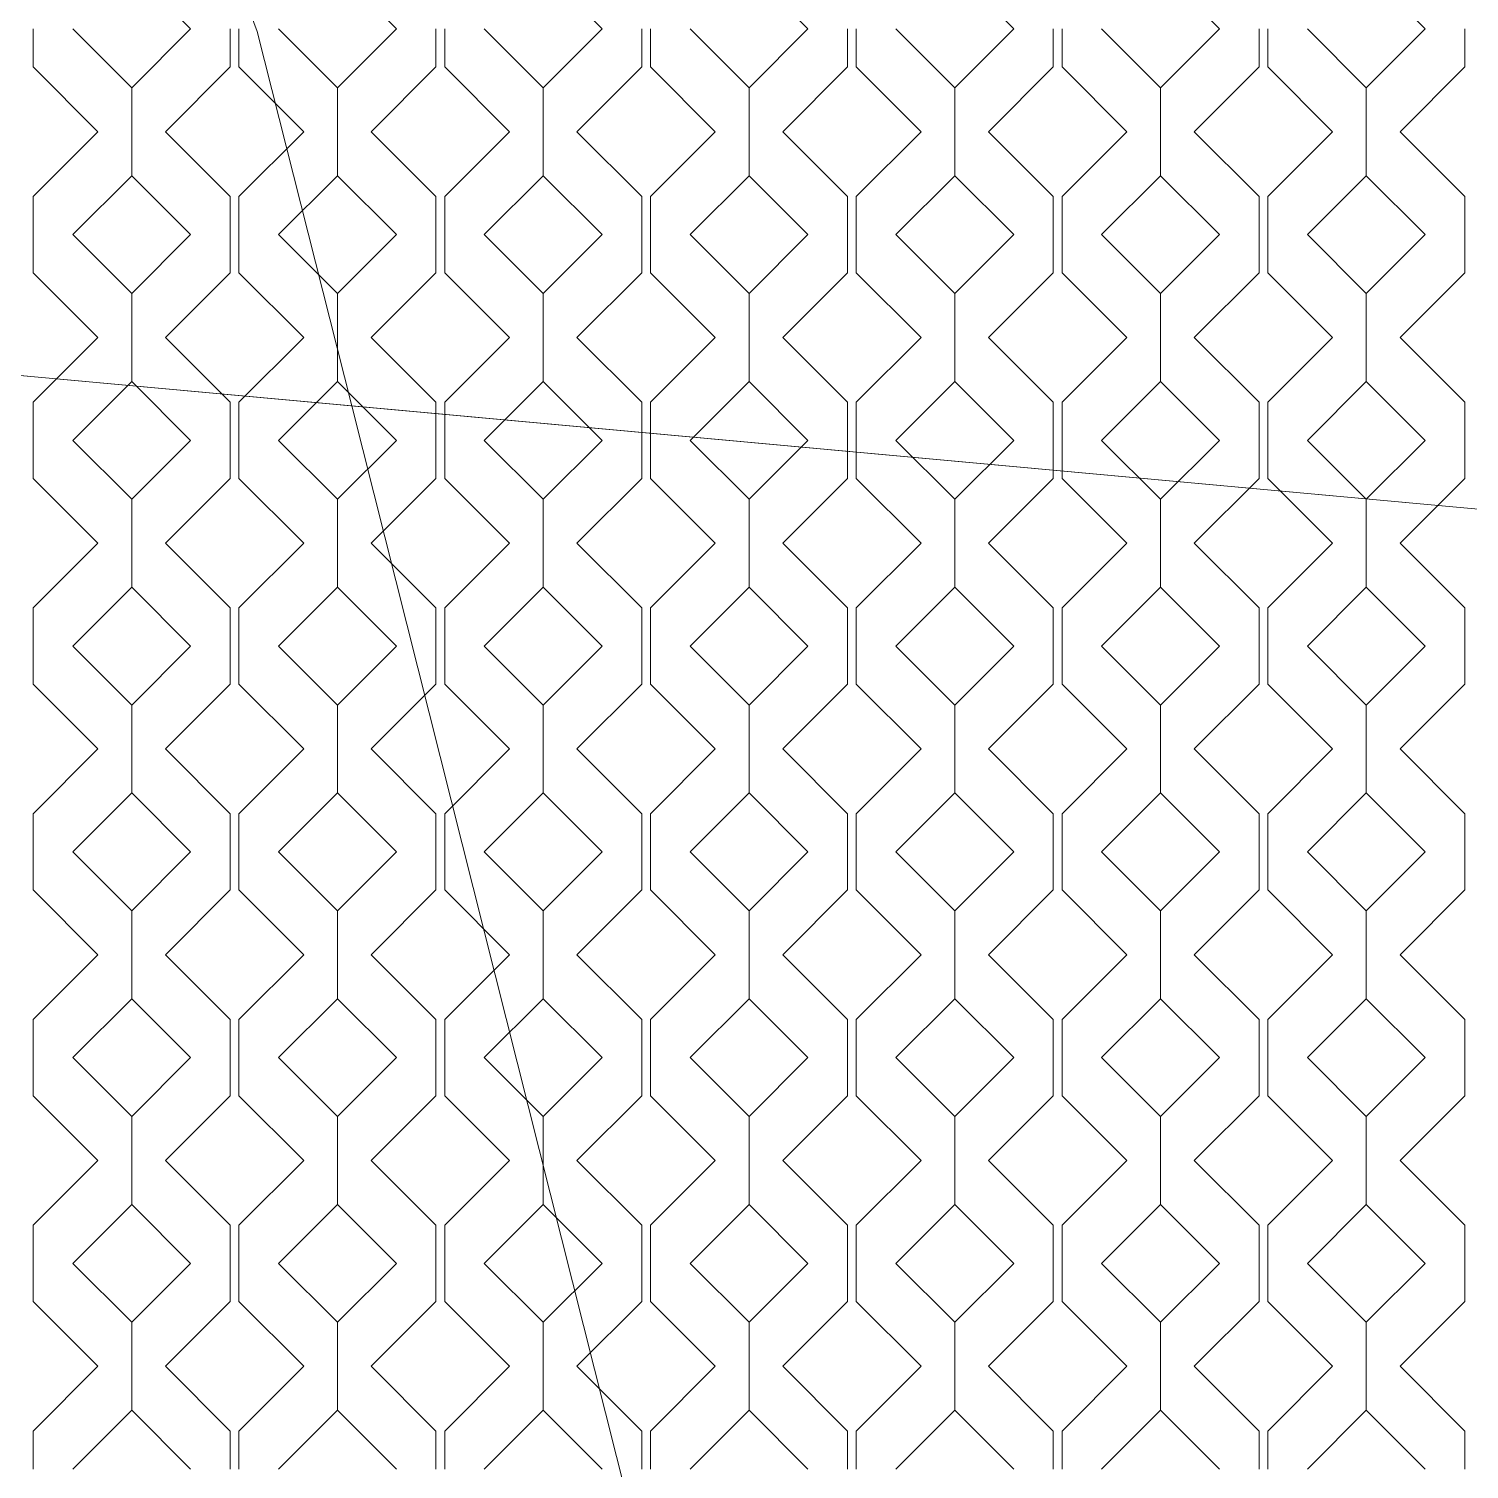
# Model space of a CAD drawing. Header units: millimetres. Extents: x -20794 to 71174, y -103753 to 30644.
# Drawn here: x 16500 to 18833, y 15667 to 18000 of the extents above; entities that cross this region are included whole.
import ezdxf

# ---------------------------------------------------------------- set-up
doc = ezdxf.new("R2010")
doc.units = ezdxf.units.MM
doc.header["$MEASUREMENT"] = 0
doc.layers.add('2D - Общий_Ном._пера__1', color=7, linetype='Continuous', lineweight=13)
doc.layers.add('Местность - Рельеф_Ном._пера__1', color=7, linetype='Continuous', lineweight=13)
doc.layers.add('Местность - Рельеф', color=7, linetype='Continuous')
doc.layers.add('Местность - Рельеф_Ном._пера__102', color=7, linetype='Continuous', lineweight=5, true_color=0xcccccc)

# ---------------------------------------------------------------- blocks, each defined once
blk = doc.blocks.new('*X1')
at = {"layer": 'Местность - Рельеф_Ном._пера__102', "color": 254, "linetype": 'Continuous', "lineweight": 5, "true_color": 0xcccccc}
for p, q in [((16666.650165, 18095.4116), (16762.0798, 17999.982)), ((16999.983165, 18095.4116), (17095.4128, 17999.982)), ((17333.316165, 18095.4116), (17428.7458, 17999.982)), ((17666.649165, 18095.4116), (17762.0788, 17999.982)), ((17999.982165, 18095.4116), (18095.4118, 17999.982)), ((18333.315165, 18095.4116), (18428.7448, 17999.982)), ((18666.648165, 18095.4116), (18762.0778, 17999.982)), ((16507.081, 17999.982), (16507.081, 17938.238)), ((16666.65, 17904.553), (16571.221, 17999.982)), ((16762.0796, 17999.982), (16666.65, 17904.553)), ((16826.219, 17999.982), (16826.219, 17938.238)), ((16840.414, 17999.982), (16840.414, 17938.238)), ((16999.983, 17904.553), (16904.554, 17999.982)), ((17095.4126, 17999.982), (16999.983, 17904.553)), ((17159.552, 17999.982), (17159.552, 17938.238)), ((17173.747, 17999.982), (17173.747, 17938.238)), ((17333.316, 17904.553), (17237.887, 17999.982)), ((17428.7456, 17999.982), (17333.316, 17904.553)), ((17492.885, 17999.982), (17492.885, 17938.238)), ((17507.08, 17999.982), (17507.08, 17938.238)), ((17666.649, 17904.553), (17571.22, 17999.982)), ((17762.0786, 17999.982), (17666.649, 17904.553)), ((17826.218, 17999.982), (17826.218, 17938.238)), ((17840.413, 17999.982), (17840.413, 17938.238)), ((17999.982, 17904.553), (17904.553, 17999.982)), ((18095.4116, 17999.982), (17999.982, 17904.553)), ((18159.551, 17999.982), (18159.551, 17938.238)), ((18173.746, 17999.982), (18173.746, 17938.238)), ((18333.315, 17904.553), (18237.886, 17999.982)), ((18428.7446, 17999.982), (18333.315, 17904.553)), ((18492.884, 17999.982), (18492.884, 17938.238)), ((18507.079, 17999.982), (18507.079, 17938.238)), ((18666.648, 17904.553), (18571.219, 17999.982)), ((18762.0776, 17999.982), (18666.648, 17904.553)), ((18826.217, 17999.982), (18826.217, 17938.238)), ((16612.003, 17833.316), (16507.081, 17938.238)), ((16826.219, 17938.238), (16721.2969, 17833.316)), ((16945.336, 17833.316), (16840.414, 17938.238)), ((17159.552, 17938.238), (17054.6299, 17833.316)), ((17278.669, 17833.316), (17173.747, 17938.238)), ((17492.885, 17938.238), (17387.9629, 17833.316)), ((17612.002, 17833.316), (17507.08, 17938.238)), ((17826.218, 17938.238), (17721.2959, 17833.316)), ((17945.335, 17833.316), (17840.413, 17938.238)), ((18159.551, 17938.238), (18054.6289, 17833.316)), ((18278.668, 17833.316), (18173.746, 17938.238)), ((18492.884, 17938.238), (18387.9619, 17833.316)), ((18612.001, 17833.316), (18507.079, 17938.238)), ((18826.217, 17938.238), (18721.2949, 17833.316)), ((16666.65, 17762.0786), (16666.65, 17904.553)), ((16666.650165, 17904.553), (16666.650165, 17762.0786)), ((16999.983, 17762.0786), (16999.983, 17904.553)), ((16999.983165, 17904.553), (16999.983165, 17762.0786)), ((17333.316, 17762.0786), (17333.316, 17904.553)), ((17333.316165, 17904.553), (17333.316165, 17762.0786)), ((17666.649, 17762.0786), (17666.649, 17904.553)), ((17666.649165, 17904.553), (17666.649165, 17762.0786)), ((17999.982, 17762.0786), (17999.982, 17904.553)), ((17999.982165, 17904.553), (17999.982165, 17762.0786)), ((18333.315, 17762.0786), (18333.315, 17904.553)), ((18333.315165, 17904.553), (18333.315165, 17762.0786)), ((18666.648, 17762.0786), (18666.648, 17904.553)), ((18666.648165, 17904.553), (18666.648165, 17762.0786)), ((16507.081, 17728.3935), (16612.003, 17833.316)), ((16721.2969, 17833.316), (16826.219, 17728.3935)), ((16840.414, 17728.3935), (16945.336, 17833.316)), ((17054.6299, 17833.316), (17159.552, 17728.3935)), ((17173.747, 17728.3935), (17278.669, 17833.316)), ((17387.9629, 17833.316), (17492.885, 17728.3935)), ((17507.08, 17728.3935), (17612.002, 17833.316)), ((17721.2959, 17833.316), (17826.218, 17728.3935)), ((17840.413, 17728.3935), (17945.335, 17833.316)), ((18054.6289, 17833.316), (18159.551, 17728.3935)), ((18173.746, 17728.3935), (18278.668, 17833.316)), ((18387.9619, 17833.316), (18492.884, 17728.3935)), ((18507.079, 17728.3935), (18612.001, 17833.316)), ((18721.2949, 17833.316), (18826.217, 17728.3935)), ((16571.221, 17666.649165), (16666.65, 17762.0788)), ((16666.650165, 17762.0786), (16762.0798, 17666.649)), ((16904.554, 17666.649165), (16999.983, 17762.0788)), ((16999.983165, 17762.0786), (17095.4128, 17666.649)), ((17237.887, 17666.649165), (17333.316, 17762.0788)), ((17333.316165, 17762.0786), (17428.7458, 17666.649)), ((17571.22, 17666.649165), (17666.649, 17762.0788)), ((17666.649165, 17762.0786), (17762.0788, 17666.649)), ((17904.553, 17666.649165), (17999.982, 17762.0788)), ((17999.982165, 17762.0786), (18095.4118, 17666.649)), ((18237.886, 17666.649165), (18333.315, 17762.0788)), ((18333.315165, 17762.0786), (18428.7448, 17666.649)), ((18571.219, 17666.649165), (18666.648, 17762.0788)), ((18666.648165, 17762.0786), (18762.0778, 17666.649)), ((16507.081, 17728.3935), (16507.081, 17666.649)), ((16826.219, 17728.3935), (16826.219, 17666.649)), ((16840.414, 17728.3935), (16840.414, 17666.649)), ((17159.552, 17728.3935), (17159.552, 17666.649)), ((17173.747, 17728.3935), (17173.747, 17666.649)), ((17492.885, 17728.3935), (17492.885, 17666.649)), ((17507.08, 17728.3935), (17507.08, 17666.649)), ((17826.218, 17728.3935), (17826.218, 17666.649)), ((17840.413, 17728.3935), (17840.413, 17666.649)), ((18159.551, 17728.3935), (18159.551, 17666.649)), ((18173.746, 17728.3935), (18173.746, 17666.649)), ((18492.884, 17728.3935), (18492.884, 17666.649)), ((18507.079, 17728.3935), (18507.079, 17666.649)), ((18826.217, 17728.3935), (18826.217, 17666.649)), ((16507.081, 17666.649), (16507.081, 17604.905)), ((16666.65, 17571.22), (16571.221, 17666.649)), ((16762.0796, 17666.649), (16666.65, 17571.22)), ((16826.219, 17666.649), (16826.219, 17604.905)), ((16840.414, 17666.649), (16840.414, 17604.905)), ((16999.983, 17571.22), (16904.554, 17666.649)), ((17095.4126, 17666.649), (16999.983, 17571.22)), ((17159.552, 17666.649), (17159.552, 17604.905)), ((17173.747, 17666.649), (17173.747, 17604.905)), ((17333.316, 17571.22), (17237.887, 17666.649)), ((17428.7456, 17666.649), (17333.316, 17571.22)), ((17492.885, 17666.649), (17492.885, 17604.905)), ((17507.08, 17666.649), (17507.08, 17604.905)), ((17666.649, 17571.22), (17571.22, 17666.649)), ((17762.0786, 17666.649), (17666.649, 17571.22)), ((17826.218, 17666.649), (17826.218, 17604.905)), ((17840.413, 17666.649), (17840.413, 17604.905)), ((17999.982, 17571.22), (17904.553, 17666.649)), ((18095.4116, 17666.649), (17999.982, 17571.22)), ((18159.551, 17666.649), (18159.551, 17604.905)), ((18173.746, 17666.649), (18173.746, 17604.905)), ((18333.315, 17571.22), (18237.886, 17666.649)), ((18428.7446, 17666.649), (18333.315, 17571.22)), ((18492.884, 17666.649), (18492.884, 17604.905)), ((18507.079, 17666.649), (18507.079, 17604.905)), ((18666.648, 17571.22), (18571.219, 17666.649)), ((18762.0776, 17666.649), (18666.648, 17571.22)), ((18826.217, 17666.649), (18826.217, 17604.905)), ((16612.003, 17499.983), (16507.081, 17604.905)), ((16826.219, 17604.905), (16721.2969, 17499.983)), ((16945.336, 17499.983), (16840.414, 17604.905)), ((17159.552, 17604.905), (17054.6299, 17499.983)), ((17278.669, 17499.983), (17173.747, 17604.905)), ((17492.885, 17604.905), (17387.9629, 17499.983)), ((17612.002, 17499.983), (17507.08, 17604.905)), ((17826.218, 17604.905), (17721.2959, 17499.983)), ((17945.335, 17499.983), (17840.413, 17604.905)), ((18159.551, 17604.905), (18054.6289, 17499.983)), ((18278.668, 17499.983), (18173.746, 17604.905)), ((18492.884, 17604.905), (18387.9619, 17499.983)), ((18612.001, 17499.983), (18507.079, 17604.905)), ((18826.217, 17604.905), (18721.2949, 17499.983)), ((16666.65, 17428.7456), (16666.65, 17571.22)), ((16666.650165, 17571.22), (16666.650165, 17428.7456)), ((16999.983, 17428.7456), (16999.983, 17571.22)), ((16999.983165, 17571.22), (16999.983165, 17428.7456)), ((17333.316, 17428.7456), (17333.316, 17571.22)), ((17333.316165, 17571.22), (17333.316165, 17428.7456)), ((17666.649, 17428.7456), (17666.649, 17571.22)), ((17666.649165, 17571.22), (17666.649165, 17428.7456)), ((17999.982, 17428.7456), (17999.982, 17571.22)), ((17999.982165, 17571.22), (17999.982165, 17428.7456)), ((18333.315, 17428.7456), (18333.315, 17571.22)), ((18333.315165, 17571.22), (18333.315165, 17428.7456)), ((18666.648, 17428.7456), (18666.648, 17571.22)), ((18666.648165, 17571.22), (18666.648165, 17428.7456)), ((16507.081, 17395.0605), (16612.003, 17499.983)), ((16721.2969, 17499.983), (16826.219, 17395.0605)), ((16840.414, 17395.0605), (16945.336, 17499.983)), ((17054.6299, 17499.983), (17159.552, 17395.0605)), ((17173.747, 17395.0605), (17278.669, 17499.983)), ((17387.9629, 17499.983), (17492.885, 17395.0605)), ((17507.08, 17395.0605), (17612.002, 17499.983)), ((17721.2959, 17499.983), (17826.218, 17395.0605)), ((17840.413, 17395.0605), (17945.335, 17499.983)), ((18054.6289, 17499.983), (18159.551, 17395.0605)), ((18173.746, 17395.0605), (18278.668, 17499.983)), ((18387.9619, 17499.983), (18492.884, 17395.0605)), ((18507.079, 17395.0605), (18612.001, 17499.983)), ((18721.2949, 17499.983), (18826.217, 17395.0605)), ((16571.221, 17333.316165), (16666.65, 17428.7458)), ((16666.650165, 17428.7456), (16762.0798, 17333.316)), ((16904.554, 17333.316165), (16999.983, 17428.7458)), ((16999.983165, 17428.7456), (17095.4128, 17333.316)), ((17237.887, 17333.316165), (17333.316, 17428.7458)), ((17333.316165, 17428.7456), (17428.7458, 17333.316)), ((17571.22, 17333.316165), (17666.649, 17428.7458)), ((17666.649165, 17428.7456), (17762.0788, 17333.316)), ((17904.553, 17333.316165), (17999.982, 17428.7458)), ((17999.982165, 17428.7456), (18095.4118, 17333.316)), ((18237.886, 17333.316165), (18333.315, 17428.7458)), ((18333.315165, 17428.7456), (18428.7448, 17333.316)), ((18571.219, 17333.316165), (18666.648, 17428.7458)), ((18666.648165, 17428.7456), (18762.0778, 17333.316)), ((16507.081, 17395.0605), (16507.081, 17333.316)), ((16826.219, 17395.0605), (16826.219, 17333.316)), ((16840.414, 17395.0605), (16840.414, 17333.316)), ((17159.552, 17395.0605), (17159.552, 17333.316)), ((17173.747, 17395.0605), (17173.747, 17333.316)), ((17492.885, 17395.0605), (17492.885, 17333.316)), ((17507.08, 17395.0605), (17507.08, 17333.316)), ((17826.218, 17395.0605), (17826.218, 17333.316)), ((17840.413, 17395.0605), (17840.413, 17333.316)), ((18159.551, 17395.0605), (18159.551, 17333.316)), ((18173.746, 17395.0605), (18173.746, 17333.316)), ((18492.884, 17395.0605), (18492.884, 17333.316)), ((18507.079, 17395.0605), (18507.079, 17333.316)), ((18826.217, 17395.0605), (18826.217, 17333.316)), ((16507.081, 17333.316), (16507.081, 17271.572)), ((16666.65, 17237.887), (16571.221, 17333.316)), ((16762.0796, 17333.316), (16666.65, 17237.887)), ((16826.219, 17333.316), (16826.219, 17271.572)), ((16840.414, 17333.316), (16840.414, 17271.572)), ((16999.983, 17237.887), (16904.554, 17333.316)), ((17095.4126, 17333.316), (16999.983, 17237.887)), ((17159.552, 17333.316), (17159.552, 17271.572)), ((17173.747, 17333.316), (17173.747, 17271.572)), ((17333.316, 17237.887), (17237.887, 17333.316)), ((17428.7456, 17333.316), (17333.316, 17237.887)), ((17492.885, 17333.316), (17492.885, 17271.572)), ((17507.08, 17333.316), (17507.08, 17271.572)), ((17666.649, 17237.887), (17571.22, 17333.316)), ((17762.0786, 17333.316), (17666.649, 17237.887)), ((17826.218, 17333.316), (17826.218, 17271.572)), ((17840.413, 17333.316), (17840.413, 17271.572)), ((17999.982, 17237.887), (17904.553, 17333.316)), ((18095.4116, 17333.316), (17999.982, 17237.887)), ((18159.551, 17333.316), (18159.551, 17271.572)), ((18173.746, 17333.316), (18173.746, 17271.572)), ((18333.315, 17237.887), (18237.886, 17333.316)), ((18428.7446, 17333.316), (18333.315, 17237.887)), ((18492.884, 17333.316), (18492.884, 17271.572)), ((18507.079, 17333.316), (18507.079, 17271.572)), ((18666.648, 17237.887), (18571.219, 17333.316)), ((18762.0776, 17333.316), (18666.648, 17237.887)), ((18826.217, 17333.316), (18826.217, 17271.572)), ((16612.003, 17166.65), (16507.081, 17271.572)), ((16826.219, 17271.572), (16721.2969, 17166.65)), ((16945.336, 17166.65), (16840.414, 17271.572)), ((17159.552, 17271.572), (17054.6299, 17166.65)), ((17278.669, 17166.65), (17173.747, 17271.572)), ((17492.885, 17271.572), (17387.9629, 17166.65)), ((17612.002, 17166.65), (17507.08, 17271.572)), ((17826.218, 17271.572), (17721.2959, 17166.65)), ((17945.335, 17166.65), (17840.413, 17271.572)), ((18159.551, 17271.572), (18054.6289, 17166.65)), ((18278.668, 17166.65), (18173.746, 17271.572)), ((18492.884, 17271.572), (18387.9619, 17166.65)), ((18612.001, 17166.65), (18507.079, 17271.572)), ((18826.217, 17271.572), (18721.2949, 17166.65)), ((16666.65, 17095.4126), (16666.65, 17237.887)), ((16666.650165, 17237.887), (16666.650165, 17095.4126)), ((16999.983, 17095.4126), (16999.983, 17237.887)), ((16999.983165, 17237.887), (16999.983165, 17095.4126)), ((17333.316, 17095.4126), (17333.316, 17237.887)), ((17333.316165, 17237.887), (17333.316165, 17095.4126)), ((17666.649, 17095.4126), (17666.649, 17237.887)), ((17666.649165, 17237.887), (17666.649165, 17095.4126)), ((17999.982, 17095.4126), (17999.982, 17237.887)), ((17999.982165, 17237.887), (17999.982165, 17095.4126)), ((18333.315, 17095.4126), (18333.315, 17237.887)), ((18333.315165, 17237.887), (18333.315165, 17095.4126)), ((18666.648, 17095.4126), (18666.648, 17237.887)), ((18666.648165, 17237.887), (18666.648165, 17095.4126)), ((16507.081, 17061.7275), (16612.003, 17166.65)), ((16721.2969, 17166.65), (16826.219, 17061.7275)), ((16840.414, 17061.7275), (16945.336, 17166.65)), ((17054.6299, 17166.65), (17159.552, 17061.7275)), ((17173.747, 17061.7275), (17278.669, 17166.65)), ((17387.9629, 17166.65), (17492.885, 17061.7275)), ((17507.08, 17061.7275), (17612.002, 17166.65)), ((17721.2959, 17166.65), (17826.218, 17061.7275)), ((17840.413, 17061.7275), (17945.335, 17166.65)), ((18054.6289, 17166.65), (18159.551, 17061.7275)), ((18173.746, 17061.7275), (18278.668, 17166.65)), ((18387.9619, 17166.65), (18492.884, 17061.7275)), ((18507.079, 17061.7275), (18612.001, 17166.65)), ((18721.2949, 17166.65), (18826.217, 17061.7275)), ((16571.221, 16999.983165), (16666.65, 17095.4128)), ((16666.650165, 17095.4126), (16762.0798, 16999.983)), ((16904.554, 16999.983165), (16999.983, 17095.4128)), ((16999.983165, 17095.4126), (17095.4128, 16999.983)), ((17237.887, 16999.983165), (17333.316, 17095.4128)), ((17333.316165, 17095.4126), (17428.7458, 16999.983)), ((17571.22, 16999.983165), (17666.649, 17095.4128)), ((17666.649165, 17095.4126), (17762.0788, 16999.983)), ((17904.553, 16999.983165), (17999.982, 17095.4128)), ((17999.982165, 17095.4126), (18095.4118, 16999.983)), ((18237.886, 16999.983165), (18333.315, 17095.4128)), ((18333.315165, 17095.4126), (18428.7448, 16999.983)), ((18571.219, 16999.983165), (18666.648, 17095.4128)), ((18666.648165, 17095.4126), (18762.0778, 16999.983)), ((16507.081, 17061.7275), (16507.081, 16999.983)), ((16826.219, 17061.7275), (16826.219, 16999.983)), ((16840.414, 17061.7275), (16840.414, 16999.983)), ((17159.552, 17061.7275), (17159.552, 16999.983)), ((17173.747, 17061.7275), (17173.747, 16999.983)), ((17492.885, 17061.7275), (17492.885, 16999.983)), ((17507.08, 17061.7275), (17507.08, 16999.983)), ((17826.218, 17061.7275), (17826.218, 16999.983)), ((17840.413, 17061.7275), (17840.413, 16999.983)), ((18159.551, 17061.7275), (18159.551, 16999.983)), ((18173.746, 17061.7275), (18173.746, 16999.983)), ((18492.884, 17061.7275), (18492.884, 16999.983)), ((18507.079, 17061.7275), (18507.079, 16999.983)), ((18826.217, 17061.7275), (18826.217, 16999.983)), ((16507.081, 16999.983), (16507.081, 16938.239)), ((16666.65, 16904.554), (16571.221, 16999.983)), ((16762.0796, 16999.983), (16666.65, 16904.554)), ((16826.219, 16999.983), (16826.219, 16938.239)), ((16840.414, 16999.983), (16840.414, 16938.239)), ((16999.983, 16904.554), (16904.554, 16999.983)), ((17095.4126, 16999.983), (16999.983, 16904.554)), ((17159.552, 16999.983), (17159.552, 16938.239)), ((17173.747, 16999.983), (17173.747, 16938.239)), ((17333.316, 16904.554), (17237.887, 16999.983)), ((17428.7456, 16999.983), (17333.316, 16904.554)), ((17492.885, 16999.983), (17492.885, 16938.239)), ((17507.08, 16999.983), (17507.08, 16938.239)), ((17666.649, 16904.554), (17571.22, 16999.983)), ((17762.0786, 16999.983), (17666.649, 16904.554)), ((17826.218, 16999.983), (17826.218, 16938.239)), ((17840.413, 16999.983), (17840.413, 16938.239)), ((17999.982, 16904.554), (17904.553, 16999.983)), ((18095.4116, 16999.983), (17999.982, 16904.554)), ((18159.551, 16999.983), (18159.551, 16938.239)), ((18173.746, 16999.983), (18173.746, 16938.239)), ((18333.315, 16904.554), (18237.886, 16999.983)), ((18428.7446, 16999.983), (18333.315, 16904.554)), ((18492.884, 16999.983), (18492.884, 16938.239)), ((18507.079, 16999.983), (18507.079, 16938.239)), ((18666.648, 16904.554), (18571.219, 16999.983)), ((18762.0776, 16999.983), (18666.648, 16904.554)), ((18826.217, 16999.983), (18826.217, 16938.239)), ((16612.003, 16833.317), (16507.081, 16938.239)), ((16826.219, 16938.239), (16721.2969, 16833.317)), ((16945.336, 16833.317), (16840.414, 16938.239)), ((17159.552, 16938.239), (17054.6299, 16833.317)), ((17278.669, 16833.317), (17173.747, 16938.239)), ((17492.885, 16938.239), (17387.9629, 16833.317)), ((17612.002, 16833.317), (17507.08, 16938.239)), ((17826.218, 16938.239), (17721.2959, 16833.317)), ((17945.335, 16833.317), (17840.413, 16938.239)), ((18159.551, 16938.239), (18054.6289, 16833.317)), ((18278.668, 16833.317), (18173.746, 16938.239)), ((18492.884, 16938.239), (18387.9619, 16833.317)), ((18612.001, 16833.317), (18507.079, 16938.239)), ((18826.217, 16938.239), (18721.2949, 16833.317)), ((16666.65, 16762.0796), (16666.65, 16904.554)), ((16666.650165, 16904.554), (16666.650165, 16762.0796)), ((16999.983, 16762.0796), (16999.983, 16904.554)), ((16999.983165, 16904.554), (16999.983165, 16762.0796)), ((17333.316, 16762.0796), (17333.316, 16904.554)), ((17333.316165, 16904.554), (17333.316165, 16762.0796)), ((17666.649, 16762.0796), (17666.649, 16904.554)), ((17666.649165, 16904.554), (17666.649165, 16762.0796)), ((17999.982, 16762.0796), (17999.982, 16904.554)), ((17999.982165, 16904.554), (17999.982165, 16762.0796)), ((18333.315, 16762.0796), (18333.315, 16904.554)), ((18333.315165, 16904.554), (18333.315165, 16762.0796)), ((18666.648, 16762.0796), (18666.648, 16904.554)), ((18666.648165, 16904.554), (18666.648165, 16762.0796)), ((16507.081, 16728.3945), (16612.003, 16833.317)), ((16721.2969, 16833.317), (16826.219, 16728.3945)), ((16840.414, 16728.3945), (16945.336, 16833.317)), ((17054.6299, 16833.317), (17159.552, 16728.3945)), ((17173.747, 16728.3945), (17278.669, 16833.317)), ((17387.9629, 16833.317), (17492.885, 16728.3945)), ((17507.08, 16728.3945), (17612.002, 16833.317)), ((17721.2959, 16833.317), (17826.218, 16728.3945)), ((17840.413, 16728.3945), (17945.335, 16833.317)), ((18054.6289, 16833.317), (18159.551, 16728.3945)), ((18173.746, 16728.3945), (18278.668, 16833.317)), ((18387.9619, 16833.317), (18492.884, 16728.3945)), ((18507.079, 16728.3945), (18612.001, 16833.317)), ((18721.2949, 16833.317), (18826.217, 16728.3945)), ((16571.221, 16666.650165), (16666.65, 16762.0798)), ((16666.650165, 16762.0796), (16762.0798, 16666.65)), ((16904.554, 16666.650165), (16999.983, 16762.0798)), ((16999.983165, 16762.0796), (17095.4128, 16666.65)), ((17237.887, 16666.650165), (17333.316, 16762.0798)), ((17333.316165, 16762.0796), (17428.7458, 16666.65)), ((17571.22, 16666.650165), (17666.649, 16762.0798)), ((17666.649165, 16762.0796), (17762.0788, 16666.65)), ((17904.553, 16666.650165), (17999.982, 16762.0798)), ((17999.982165, 16762.0796), (18095.4118, 16666.65)), ((18237.886, 16666.650165), (18333.315, 16762.0798)), ((18333.315165, 16762.0796), (18428.7448, 16666.65)), ((18571.219, 16666.650165), (18666.648, 16762.0798)), ((18666.648165, 16762.0796), (18762.0778, 16666.65)), ((16507.081, 16728.3945), (16507.081, 16666.65)), ((16826.219, 16728.3945), (16826.219, 16666.65)), ((16840.414, 16728.3945), (16840.414, 16666.65)), ((17159.552, 16728.3945), (17159.552, 16666.65)), ((17173.747, 16728.3945), (17173.747, 16666.65)), ((17492.885, 16728.3945), (17492.885, 16666.65)), ((17507.08, 16728.3945), (17507.08, 16666.65)), ((17826.218, 16728.3945), (17826.218, 16666.65)), ((17840.413, 16728.3945), (17840.413, 16666.65)), ((18159.551, 16728.3945), (18159.551, 16666.65)), ((18173.746, 16728.3945), (18173.746, 16666.65)), ((18492.884, 16728.3945), (18492.884, 16666.65)), ((18507.079, 16728.3945), (18507.079, 16666.65)), ((18826.217, 16728.3945), (18826.217, 16666.65)), ((16507.081, 16666.65), (16507.081, 16604.906)), ((16666.65, 16571.221), (16571.221, 16666.65)), ((16762.0796, 16666.65), (16666.65, 16571.221)), ((16826.219, 16666.65), (16826.219, 16604.906)), ((16840.414, 16666.65), (16840.414, 16604.906)), ((16999.983, 16571.221), (16904.554, 16666.65)), ((17095.4126, 16666.65), (16999.983, 16571.221)), ((17159.552, 16666.65), (17159.552, 16604.906)), ((17173.747, 16666.65), (17173.747, 16604.906)), ((17333.316, 16571.221), (17237.887, 16666.65)), ((17428.7456, 16666.65), (17333.316, 16571.221)), ((17492.885, 16666.65), (17492.885, 16604.906)), ((17507.08, 16666.65), (17507.08, 16604.906)), ((17666.649, 16571.221), (17571.22, 16666.65)), ((17762.0786, 16666.65), (17666.649, 16571.221)), ((17826.218, 16666.65), (17826.218, 16604.906)), ((17840.413, 16666.65), (17840.413, 16604.906)), ((17999.982, 16571.221), (17904.553, 16666.65)), ((18095.4116, 16666.65), (17999.982, 16571.221)), ((18159.551, 16666.65), (18159.551, 16604.906)), ((18173.746, 16666.65), (18173.746, 16604.906)), ((18333.315, 16571.221), (18237.886, 16666.65)), ((18428.7446, 16666.65), (18333.315, 16571.221)), ((18492.884, 16666.65), (18492.884, 16604.906)), ((18507.079, 16666.65), (18507.079, 16604.906)), ((18666.648, 16571.221), (18571.219, 16666.65)), ((18762.0776, 16666.65), (18666.648, 16571.221)), ((18826.217, 16666.65), (18826.217, 16604.906)), ((16612.003, 16499.984), (16507.081, 16604.906)), ((16826.219, 16604.906), (16721.2969, 16499.984)), ((16945.336, 16499.984), (16840.414, 16604.906)), ((17159.552, 16604.906), (17054.6299, 16499.984)), ((17278.669, 16499.984), (17173.747, 16604.906)), ((17492.885, 16604.906), (17387.9629, 16499.984)), ((17612.002, 16499.984), (17507.08, 16604.906)), ((17826.218, 16604.906), (17721.2959, 16499.984)), ((17945.335, 16499.984), (17840.413, 16604.906)), ((18159.551, 16604.906), (18054.6289, 16499.984)), ((18278.668, 16499.984), (18173.746, 16604.906)), ((18492.884, 16604.906), (18387.9619, 16499.984)), ((18612.001, 16499.984), (18507.079, 16604.906)), ((18826.217, 16604.906), (18721.2949, 16499.984)), ((16666.65, 16428.7466), (16666.65, 16571.221)), ((16666.650165, 16571.221), (16666.650165, 16428.7466)), ((16999.983, 16428.7466), (16999.983, 16571.221)), ((16999.983165, 16571.221), (16999.983165, 16428.7466)), ((17333.316, 16428.7466), (17333.316, 16571.221)), ((17333.316165, 16571.221), (17333.316165, 16428.7466)), ((17666.649, 16428.7466), (17666.649, 16571.221)), ((17666.649165, 16571.221), (17666.649165, 16428.7466)), ((17999.982, 16428.7466), (17999.982, 16571.221)), ((17999.982165, 16571.221), (17999.982165, 16428.7466)), ((18333.315, 16428.7466), (18333.315, 16571.221)), ((18333.315165, 16571.221), (18333.315165, 16428.7466)), ((18666.648, 16428.7466), (18666.648, 16571.221)), ((18666.648165, 16571.221), (18666.648165, 16428.7466)), ((16507.081, 16395.0615), (16612.003, 16499.984)), ((16721.2969, 16499.984), (16826.219, 16395.0615)), ((16840.414, 16395.0615), (16945.336, 16499.984)), ((17054.6299, 16499.984), (17159.552, 16395.0615)), ((17173.747, 16395.0615), (17278.669, 16499.984)), ((17387.9629, 16499.984), (17492.885, 16395.0615)), ((17507.08, 16395.0615), (17612.002, 16499.984)), ((17721.2959, 16499.984), (17826.218, 16395.0615)), ((17840.413, 16395.0615), (17945.335, 16499.984)), ((18054.6289, 16499.984), (18159.551, 16395.0615)), ((18173.746, 16395.0615), (18278.668, 16499.984)), ((18387.9619, 16499.984), (18492.884, 16395.0615)), ((18507.079, 16395.0615), (18612.001, 16499.984)), ((18721.2949, 16499.984), (18826.217, 16395.0615)), ((16571.221, 16333.317165), (16666.65, 16428.7468)), ((16666.650165, 16428.7466), (16762.0798, 16333.317)), ((16904.554, 16333.317165), (16999.983, 16428.7468)), ((16999.983165, 16428.7466), (17095.4128, 16333.317)), ((17237.887, 16333.317165), (17333.316, 16428.7468)), ((17333.316165, 16428.7466), (17428.7458, 16333.317)), ((17571.22, 16333.317165), (17666.649, 16428.7468)), ((17666.649165, 16428.7466), (17762.0788, 16333.317)), ((17904.553, 16333.317165), (17999.982, 16428.7468)), ((17999.982165, 16428.7466), (18095.4118, 16333.317)), ((18237.886, 16333.317165), (18333.315, 16428.7468)), ((18333.315165, 16428.7466), (18428.7448, 16333.317)), ((18571.219, 16333.317165), (18666.648, 16428.7468)), ((18666.648165, 16428.7466), (18762.0778, 16333.317)), ((16507.081, 16395.0615), (16507.081, 16333.317)), ((16826.219, 16395.0615), (16826.219, 16333.317)), ((16840.414, 16395.0615), (16840.414, 16333.317)), ((17159.552, 16395.0615), (17159.552, 16333.317)), ((17173.747, 16395.0615), (17173.747, 16333.317)), ((17492.885, 16395.0615), (17492.885, 16333.317)), ((17507.08, 16395.0615), (17507.08, 16333.317)), ((17826.218, 16395.0615), (17826.218, 16333.317)), ((17840.413, 16395.0615), (17840.413, 16333.317)), ((18159.551, 16395.0615), (18159.551, 16333.317)), ((18173.746, 16395.0615), (18173.746, 16333.317)), ((18492.884, 16395.0615), (18492.884, 16333.317)), ((18507.079, 16395.0615), (18507.079, 16333.317)), ((18826.217, 16395.0615), (18826.217, 16333.317)), ((16507.081, 16333.317), (16507.081, 16271.573)), ((16666.65, 16237.888), (16571.221, 16333.317)), ((16762.0796, 16333.317), (16666.65, 16237.888)), ((16826.219, 16333.317), (16826.219, 16271.573)), ((16840.414, 16333.317), (16840.414, 16271.573)), ((16999.983, 16237.888), (16904.554, 16333.317)), ((17095.4126, 16333.317), (16999.983, 16237.888)), ((17159.552, 16333.317), (17159.552, 16271.573)), ((17173.747, 16333.317), (17173.747, 16271.573)), ((17333.316, 16237.888), (17237.887, 16333.317)), ((17428.7456, 16333.317), (17333.316, 16237.888)), ((17492.885, 16333.317), (17492.885, 16271.573)), ((17507.08, 16333.317), (17507.08, 16271.573)), ((17666.649, 16237.888), (17571.22, 16333.317)), ((17762.0786, 16333.317), (17666.649, 16237.888)), ((17826.218, 16333.317), (17826.218, 16271.573)), ((17840.413, 16333.317), (17840.413, 16271.573)), ((17999.982, 16237.888), (17904.553, 16333.317)), ((18095.4116, 16333.317), (17999.982, 16237.888)), ((18159.551, 16333.317), (18159.551, 16271.573)), ((18173.746, 16333.317), (18173.746, 16271.573)), ((18333.315, 16237.888), (18237.886, 16333.317)), ((18428.7446, 16333.317), (18333.315, 16237.888)), ((18492.884, 16333.317), (18492.884, 16271.573)), ((18507.079, 16333.317), (18507.079, 16271.573)), ((18666.648, 16237.888), (18571.219, 16333.317)), ((18762.0776, 16333.317), (18666.648, 16237.888)), ((18826.217, 16333.317), (18826.217, 16271.573)), ((16612.003, 16166.651), (16507.081, 16271.573)), ((16826.219, 16271.573), (16721.2969, 16166.651)), ((16945.336, 16166.651), (16840.414, 16271.573)), ((17159.552, 16271.573), (17054.6299, 16166.651)), ((17278.669, 16166.651), (17173.747, 16271.573)), ((17492.885, 16271.573), (17387.9629, 16166.651)), ((17612.002, 16166.651), (17507.08, 16271.573)), ((17826.218, 16271.573), (17721.2959, 16166.651)), ((17945.335, 16166.651), (17840.413, 16271.573)), ((18159.551, 16271.573), (18054.6289, 16166.651)), ((18278.668, 16166.651), (18173.746, 16271.573)), ((18492.884, 16271.573), (18387.9619, 16166.651)), ((18612.001, 16166.651), (18507.079, 16271.573)), ((18826.217, 16271.573), (18721.2949, 16166.651)), ((16666.65, 16095.4136), (16666.65, 16237.888)), ((16666.650165, 16237.888), (16666.650165, 16095.4136)), ((16999.983, 16095.4136), (16999.983, 16237.888)), ((16999.983165, 16237.888), (16999.983165, 16095.4136)), ((17333.316, 16095.4136), (17333.316, 16237.888)), ((17333.316165, 16237.888), (17333.316165, 16095.4136)), ((17666.649, 16095.4136), (17666.649, 16237.888)), ((17666.649165, 16237.888), (17666.649165, 16095.4136)), ((17999.982, 16095.4136), (17999.982, 16237.888)), ((17999.982165, 16237.888), (17999.982165, 16095.4136)), ((18333.315, 16095.4136), (18333.315, 16237.888)), ((18333.315165, 16237.888), (18333.315165, 16095.4136)), ((18666.648, 16095.4136), (18666.648, 16237.888)), ((18666.648165, 16237.888), (18666.648165, 16095.4136)), ((16507.081, 16061.7285), (16612.003, 16166.651)), ((16721.2969, 16166.651), (16826.219, 16061.7285)), ((16840.414, 16061.7285), (16945.336, 16166.651)), ((17054.6299, 16166.651), (17159.552, 16061.7285)), ((17173.747, 16061.7285), (17278.669, 16166.651)), ((17387.9629, 16166.651), (17492.885, 16061.7285)), ((17507.08, 16061.7285), (17612.002, 16166.651)), ((17721.2959, 16166.651), (17826.218, 16061.7285)), ((17840.413, 16061.7285), (17945.335, 16166.651)), ((18054.6289, 16166.651), (18159.551, 16061.7285)), ((18173.746, 16061.7285), (18278.668, 16166.651)), ((18387.9619, 16166.651), (18492.884, 16061.7285)), ((18507.079, 16061.7285), (18612.001, 16166.651)), ((18721.2949, 16166.651), (18826.217, 16061.7285)), ((16571.221, 15999.984165), (16666.65, 16095.4138)), ((16666.650165, 16095.4136), (16762.0798, 15999.984)), ((16904.554, 15999.984165), (16999.983, 16095.4138)), ((16999.983165, 16095.4136), (17095.4128, 15999.984)), ((17237.887, 15999.984165), (17333.316, 16095.4138)), ((17333.316165, 16095.4136), (17428.7458, 15999.984)), ((17571.22, 15999.984165), (17666.649, 16095.4138)), ((17666.649165, 16095.4136), (17762.0788, 15999.984)), ((17904.553, 15999.984165), (17999.982, 16095.4138)), ((17999.982165, 16095.4136), (18095.4118, 15999.984)), ((18237.886, 15999.984165), (18333.315, 16095.4138)), ((18333.315165, 16095.4136), (18428.7448, 15999.984)), ((18571.219, 15999.984165), (18666.648, 16095.4138)), ((18666.648165, 16095.4136), (18762.0778, 15999.984)), ((16507.081, 16061.7285), (16507.081, 15999.984)), ((16826.219, 16061.7285), (16826.219, 15999.984)), ((16840.414, 16061.7285), (16840.414, 15999.984)), ((17159.552, 16061.7285), (17159.552, 15999.984)), ((17173.747, 16061.7285), (17173.747, 15999.984)), ((17492.885, 16061.7285), (17492.885, 15999.984)), ((17507.08, 16061.7285), (17507.08, 15999.984)), ((17826.218, 16061.7285), (17826.218, 15999.984)), ((17840.413, 16061.7285), (17840.413, 15999.984)), ((18159.551, 16061.7285), (18159.551, 15999.984)), ((18173.746, 16061.7285), (18173.746, 15999.984)), ((18492.884, 16061.7285), (18492.884, 15999.984)), ((18507.079, 16061.7285), (18507.079, 15999.984)), ((18826.217, 16061.7285), (18826.217, 15999.984)), ((16507.081, 15999.984), (16507.081, 15938.24)), ((16666.65, 15904.555), (16571.221, 15999.984)), ((16762.0796, 15999.984), (16666.65, 15904.555)), ((16826.219, 15999.984), (16826.219, 15938.24)), ((16840.414, 15999.984), (16840.414, 15938.24)), ((16999.983, 15904.555), (16904.554, 15999.984)), ((17095.4126, 15999.984), (16999.983, 15904.555)), ((17159.552, 15999.984), (17159.552, 15938.24)), ((17173.747, 15999.984), (17173.747, 15938.24)), ((17333.316, 15904.555), (17237.887, 15999.984)), ((17428.7456, 15999.984), (17333.316, 15904.555)), ((17492.885, 15999.984), (17492.885, 15938.24)), ((17507.08, 15999.984), (17507.08, 15938.24)), ((17666.649, 15904.555), (17571.22, 15999.984)), ((17762.0786, 15999.984), (17666.649, 15904.555)), ((17826.218, 15999.984), (17826.218, 15938.24)), ((17840.413, 15999.984), (17840.413, 15938.24)), ((17999.982, 15904.555), (17904.553, 15999.984)), ((18095.4116, 15999.984), (17999.982, 15904.555)), ((18159.551, 15999.984), (18159.551, 15938.24)), ((18173.746, 15999.984), (18173.746, 15938.24)), ((18333.315, 15904.555), (18237.886, 15999.984)), ((18428.7446, 15999.984), (18333.315, 15904.555)), ((18492.884, 15999.984), (18492.884, 15938.24)), ((18507.079, 15999.984), (18507.079, 15938.24)), ((18666.648, 15904.555), (18571.219, 15999.984)), ((18762.0776, 15999.984), (18666.648, 15904.555)), ((18826.217, 15999.984), (18826.217, 15938.24)), ((16612.003, 15833.318), (16507.081, 15938.24)), ((16826.219, 15938.24), (16721.2969, 15833.318)), ((16945.336, 15833.318), (16840.414, 15938.24)), ((17159.552, 15938.24), (17054.6299, 15833.318)), ((17278.669, 15833.318), (17173.747, 15938.24)), ((17492.885, 15938.24), (17387.9629, 15833.318)), ((17612.002, 15833.318), (17507.08, 15938.24)), ((17826.218, 15938.24), (17721.2959, 15833.318)), ((17945.335, 15833.318), (17840.413, 15938.24)), ((18159.551, 15938.24), (18054.6289, 15833.318)), ((18278.668, 15833.318), (18173.746, 15938.24)), ((18492.884, 15938.24), (18387.9619, 15833.318)), ((18612.001, 15833.318), (18507.079, 15938.24)), ((18826.217, 15938.24), (18721.2949, 15833.318)), ((16666.65, 15762.0806), (16666.65, 15904.555)), ((16666.650165, 15904.555), (16666.650165, 15762.0806)), ((16999.983, 15762.0806), (16999.983, 15904.555)), ((16999.983165, 15904.555), (16999.983165, 15762.0806)), ((17333.316, 15762.0806), (17333.316, 15904.555)), ((17333.316165, 15904.555), (17333.316165, 15762.0806)), ((17666.649, 15762.0806), (17666.649, 15904.555)), ((17666.649165, 15904.555), (17666.649165, 15762.0806)), ((17999.982, 15762.0806), (17999.982, 15904.555)), ((17999.982165, 15904.555), (17999.982165, 15762.0806)), ((18333.315, 15762.0806), (18333.315, 15904.555)), ((18333.315165, 15904.555), (18333.315165, 15762.0806)), ((18666.648, 15762.0806), (18666.648, 15904.555)), ((18666.648165, 15904.555), (18666.648165, 15762.0806)), ((16507.081, 15728.3955), (16612.003, 15833.318)), ((16721.2969, 15833.318), (16826.219, 15728.3955)), ((16840.414, 15728.3955), (16945.336, 15833.318)), ((17054.6299, 15833.318), (17159.552, 15728.3955)), ((17173.747, 15728.3955), (17278.669, 15833.318)), ((17387.9629, 15833.318), (17492.885, 15728.3955)), ((17507.08, 15728.3955), (17612.002, 15833.318)), ((17721.2959, 15833.318), (17826.218, 15728.3955)), ((17840.413, 15728.3955), (17945.335, 15833.318)), ((18054.6289, 15833.318), (18159.551, 15728.3955)), ((18173.746, 15728.3955), (18278.668, 15833.318)), ((18387.9619, 15833.318), (18492.884, 15728.3955)), ((18507.079, 15728.3955), (18612.001, 15833.318)), ((18721.2949, 15833.318), (18826.217, 15728.3955)), ((16571.221, 15666.651165), (16666.65, 15762.0808)), ((16666.650165, 15762.0806), (16762.0798, 15666.651)), ((16904.554, 15666.651165), (16999.983, 15762.0808)), ((16999.983165, 15762.0806), (17095.4128, 15666.651)), ((17237.887, 15666.651165), (17333.316, 15762.0808)), ((17333.316165, 15762.0806), (17428.7458, 15666.651)), ((17571.22, 15666.651165), (17666.649, 15762.0808)), ((17666.649165, 15762.0806), (17762.0788, 15666.651)), ((17904.553, 15666.651165), (17999.982, 15762.0808)), ((17999.982165, 15762.0806), (18095.4118, 15666.651)), ((18237.886, 15666.651165), (18333.315, 15762.0808)), ((18333.315165, 15762.0806), (18428.7448, 15666.651)), ((18571.219, 15666.651165), (18666.648, 15762.0808)), ((18666.648165, 15762.0806), (18762.0778, 15666.651)), ((16507.081, 15728.3955), (16507.081, 15666.651)), ((16826.219, 15728.3955), (16826.219, 15666.651)), ((16840.414, 15728.3955), (16840.414, 15666.651)), ((17159.552, 15728.3955), (17159.552, 15666.651)), ((17173.747, 15728.3955), (17173.747, 15666.651)), ((17492.885, 15728.3955), (17492.885, 15666.651)), ((17507.08, 15728.3955), (17507.08, 15666.651)), ((17826.218, 15728.3955), (17826.218, 15666.651)), ((17840.413, 15728.3955), (17840.413, 15666.651)), ((18159.551, 15728.3955), (18159.551, 15666.651)), ((18173.746, 15728.3955), (18173.746, 15666.651)), ((18492.884, 15728.3955), (18492.884, 15666.651)), ((18507.079, 15728.3955), (18507.079, 15666.651)), ((18826.217, 15728.3955), (18826.217, 15666.651))]:
    blk.add_line(p, q, dxfattribs=at)

msp = doc.modelspace()

# ---------------------------------------------------------------- linework, layer by layer
at = {"layer": '2D - Общий_Ном._пера__1', "color": 7, "linetype": 'Continuous', "lineweight": 13}
msp.add_lwpolyline([(-4905, 2290.5), (-7499.8, 9225.9), (-5564.1, 14372.4), (317.6, 18305.2), (13911.7, 17674.1), (40785.6, 15212.3), (43732.7, -6092.9), (27148.7, -8854), (10066.7, -8138.6), (1640.5, -3517.8)], close=True, dxfattribs=at)
at = {"layer": 'Местность - Рельеф_Ном._пера__1', "color": 7, "linetype": 'Continuous', "lineweight": 13}
for p, q in [((15532.8, 21668.7), (16870, 17995.5)), ((16870, 17995.5), (17023, 17389.1)), ((13729, 17690.8), (17023, 17389.1)), ((17023, 17389.1), (25789.7, 16586)), ((17831.4, 14184.4), (17023, 17389.1))]:
    msp.add_line(p, q, dxfattribs=at)

# ---------------------------------------------------------------- block references
at = {"layer": 'Местность - Рельеф', "color": 7, "lineweight": 13}
msp.add_blockref('*X1', (0, 0), dxfattribs=at)

doc.saveas('drawing.dxf')
